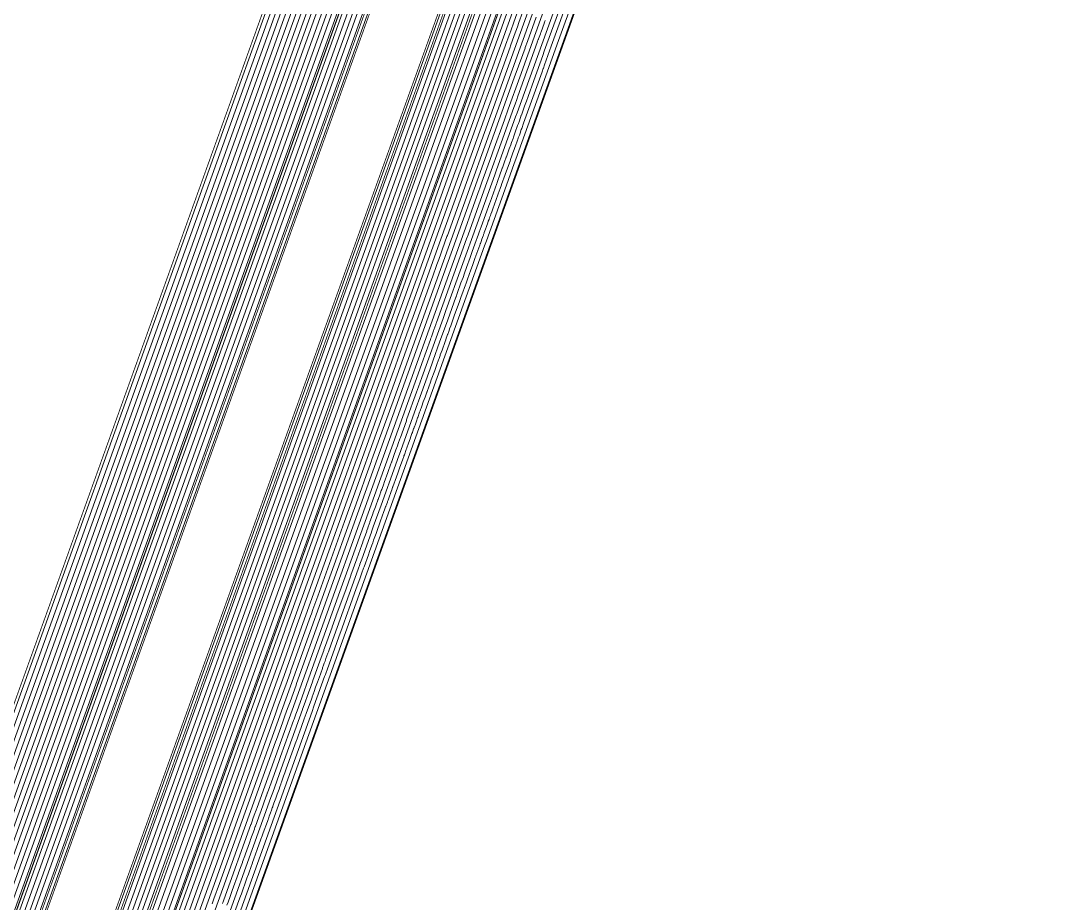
# Model space of a CAD drawing. Extents: x 358458 to 361663, y 818350 to 821723.
# Drawn here: x 360338.6 to 360465.8, y 820968 to 821077.7 of the extents above; entities that cross this region are included whole.
import ezdxf

# ---------------------------------------------------------------- set-up
doc = ezdxf.new("R2010")
doc.units = 0
doc.header["$MEASUREMENT"] = 0
doc.linetypes.add('solid', pattern=[0])
for name, color, linetype, lineweight in [('DAM 1', 7, 'solid', 9), ('DAM 2', 7, 'solid', 9), ('DESIGN_Contours', 7, 'solid', 18), ('FREEBOARD', 7, 'solid', 9), ('WATER LEVEL STRING', 7, 'solid', 9)]:
    doc.layers.add(name, color=color, linetype=linetype, lineweight=lineweight)

msp = doc.modelspace()

# ---------------------------------------------------------------- linework, layer by layer
at = {"layer": 'DAM 1', "color": 7, "linetype": 'solid', "lineweight": 9, "const_width": 0.1, "elevation": 198.7}
for points in [[(360368.61, 821539.87), (360465.78, 821285.96), (360156.62, 820426.67), (359983.96, 820537.36, -0.3492), (359973.77, 820567.23), (360321.06, 821539.34, -0.696308), (360368.61, 821539.87)], [(360326.71, 821537.32), (359979.42, 820565.21, 0.3492), (359987.2, 820542.41), (360130.33, 820450.65, 0.481673), (360158.98, 820460.39), (360454.49, 821281.76, 0.179606), (360454.35, 821295.68), (360361.89, 821537.3, 0.696589), (360326.71, 821537.32)]]:
    msp.add_lwpolyline(points, format="xyb", dxfattribs=at)
at = {"layer": 'DAM 2', "color": 7, "linetype": 'solid', "lineweight": 9, "const_width": 0.1}
for points, elevation in [([(360442.49, 821211.21), (360166.97, 820445.43, 0.35501), (360177.54, 820415.26), (360327.72, 820322.85, 0.476753), (360370.23, 820337.79), (360588.44, 820949, 0.181487), (360588.22, 820962.35), (360489.93, 821211.92, 0.69188), (360442.49, 821211.21)], 197.52), ([(360453.72, 821207.17), (360178.21, 820441.38, 0.35501), (360183.8, 820425.42), (360333.97, 820333.01, 0.476753), (360358.98, 820341.81), (360577.19, 820953.01, 0.181487), (360577.11, 820957.97), (360478.82, 821207.54, 0.69188), (360453.72, 821207.17)], 193.59)]:
    msp.add_lwpolyline(points, format="xyb", dxfattribs=dict(at, elevation=elevation))
at = {"layer": 'DESIGN_Contours', "color": 1, "linetype": 'solid', "lineweight": 9}
for points, elevation in [([(360465.38, 821285.96), (360273.12, 820751.57), (360157.19, 820429.34), (360151.28, 820437.19), (360151.28, 820437.19), (360153.34, 820437.5), (360155.22, 820438.38), (360156.78, 820439.76), (360158.06, 820458.09), (360159.16, 820459.85), (360159.35, 820460.31), (360270.17, 820768.33), (360454.84, 821281.64)], 198.8), ([(360158.45, 820493.27), (360443.55, 821285.7)], 194.8), ([(360199.25, 820603.11), (360444.68, 821285.29)], 195.2), ([(360219.64, 820658.04), (360445.24, 821285.09)], 195.4), ([(360240.04, 820712.96), (360445.81, 821284.89)], 195.6), ([(360260.44, 820767.88), (360446.37, 821284.68)], 195.8), ([(360153.12, 820462.5), (360342.03, 820987.57), (360448.63, 821283.87)], 196.6), ([(360153.69, 820462.3), (360362.43, 821042.49), (360449.2, 821283.67)], 196.8), ([(360154.82, 820461.89), (360403.22, 821152.34), (360450.32, 821283.26)], 197.2), ([(360301.23, 820877.73), (360447.5, 821284.28)], 196.2), ([(360321.63, 820932.65), (360448.07, 821284.07)], 196.4), ([(360155.38, 820461.69), (360423.62, 821207.26), (360450.89, 821283.06)], 197.4), ([(360155.94, 820461.48), (360444.02, 821262.18), (360451.45, 821282.85)], 197.6), ([(360158.2, 820460.67), (360372.45, 821056.16), (360453.71, 821282.04)], 198.4), ([(360193.45, 820563.95), (360452.02, 821282.65)], 197.8), ([(360465.65, 821283.18), (360460.35, 821268.54), (360223.24, 820609.51)], 198.4), ([(360312.78, 820892.09), (360453.15, 821282.24)], 198.2), ([(360158.77, 820460.47), (360432.11, 821220.24), (360454.28, 821281.84)], 198.6), ([(360464.3, 821281.21), (360174.79, 820476.53)], 198.6), ([(360465.56, 821281.15), (360456.4, 821255.87), (360271.69, 820742.48)], 198.2), ([(360465.38, 821277.11), (360448.51, 821230.53), (360368.6, 821008.43), (360164.3, 820440.58)], 197.8), ([(360465.29, 821275.08), (360444.56, 821217.86), (360417.05, 821141.4), (360166.05, 820443.76)], 197.6), ([(360442.77, 821211.11), (360194.81, 820521.9)], 197.4), ([(360443.36, 821210.89), (360253.4, 820682.91)], 197.2), ([(360444.55, 821210.47), (360370.6, 821004.91), (360169.04, 820444.68)], 196.8), ([(360435.81, 821182.51), (360185.44, 820486.61)], 196.4), ([(360444.15, 821180.92), (360181.63, 820451.24)], 193.6), ([(360429.19, 821165.92), (360169.63, 820444.47)], 196.6), ([(360422.71, 821144.32), (360207.02, 820544.82)], 196.2), ([(360411.72, 821106.68), (360394.03, 821057.53), (360391.67, 821050.97), (360391.62, 821050.83), (360391.07, 821049.29), (360390.85, 821048.67), (360390.6, 821047.99), (360390.37, 821047.36), (360389.81, 821045.8), (360389.74, 821045.6), (360378.89, 821015.44), (360375.56, 821006.17), (360374.96, 821004.52), (360374.78, 821004), (360374.67, 821003.7), (360373.97, 821001.77), (360372.24, 820996.96), (360372.21, 820996.87), (360371.75, 820995.58), (360370.66, 820992.57), (360370.3, 820991.56), (360293.34, 820777.65)], 195.4), ([(360405.85, 821088.6), (360385.08, 821030.87), (360382.3, 821023.16), (360382.24, 821022.99), (360381.6, 821021.18), (360381.33, 821020.45), (360381.04, 821019.65), (360380.78, 821018.92), (360380.12, 821017.08), (360380.03, 821016.85), (360367.29, 820981.43), (360363.37, 820970.53), (360362.67, 820968.59), (360362.46, 820967.99)], 195.2), ([(360402.09, 821083.48), (360399.92, 821077.44), (360399.54, 821076.37), (360399.42, 821076.03), (360399.34, 821075.84), (360398.89, 821074.58), (360397.77, 821071.45), (360397.75, 821071.4), (360397.45, 821070.56), (360396.74, 821068.6), (360396.5, 821067.94), (360250.18, 820661.24)], 195.8), ([(360407.41, 821080.57), (360405.47, 821075.17), (360403.89, 821070.78), (360400.16, 821060.43), (360399.97, 821059.89), (360399.01, 821057.23), (360396.52, 821050.29), (360396.29, 821049.68), (360198.73, 820500.54)], 193.8), ([(360406.04, 821080.31), (360404.03, 821074.74), (360403.71, 821073.83), (360403.53, 821073.33), (360402.4, 821070.2), (360401.69, 821068.23), (360401.48, 821067.64), (360401.26, 821067.04), (360400.86, 821065.92), (360400.85, 821065.89), (360400.61, 821065.21), (360400.49, 821064.89), (360400.39, 821064.62), (360400.1, 821063.81), (360400.1, 821063.79), (360399.88, 821063.19), (360399.82, 821063.02), (360399.63, 821062.5), (360399.53, 821062.22), (360399.35, 821061.73), (360399.31, 821061.61), (360399.09, 821060.99), (360399, 821060.75), (360398.98, 821060.68), (360398.77, 821060.1), (360398.59, 821059.61), (360398.51, 821059.37), (360398.48, 821059.31), (360398.15, 821058.39), (360398.05, 821058.12), (360398.03, 821058.06), (360397.85, 821057.55), (360397.84, 821057.51), (360397.81, 821057.43), (360396.98, 821055.12), (360396.93, 821055), (360395.87, 821052.03), (360395.63, 821051.38), (360395.55, 821051.15), (360395.09, 821049.87), (360394.76, 821048.96), (360394.5, 821048.23), (360394.05, 821046.99), (360393.8, 821046.3), (360393.61, 821045.75), (360393.36, 821045.08), (360392.89, 821043.76), (360392.74, 821043.35), (360392.73, 821043.31), (360391.72, 821040.51), (360390.71, 821037.71), (360389.91, 821035.48), (360389.73, 821034.98), (360388.09, 821030.41), (360387.96, 821030.07), (360385.72, 821023.82), (360385.52, 821023.26), (360385.47, 821023.14), (360385.23, 821022.47), (360383.43, 821017.48), (360382.47, 821014.8), (360382.25, 821014.19), (360382.24, 821014.15), (360381.03, 821010.79), (360380.8, 821010.16), (360380.78, 821010.11), (360380.57, 821009.52), (360377.23, 821000.24), (360376.89, 820999.29), (360376.82, 820999.09), (360376.58, 820998.43), (360376.47, 820998.11), (360376.37, 820997.85), (360376.28, 820997.61), (360376.17, 820997.3), (360376.14, 820997.19), (360375.94, 820996.64), (360375.89, 820996.51), (360375.52, 820995.49), (360375.3, 820994.88), (360375.12, 820994.37), (360374.88, 820993.7), (360374.86, 820993.65), (360374.77, 820993.41), (360374.13, 820991.63), (360373.89, 820990.96), (360373.26, 820989.19), (360373.23, 820989.1), (360373, 820988.47), (360372.92, 820988.25), (360372.89, 820988.17), (360371.66, 820984.76), (360371.48, 820984.25), (360371.33, 820983.84), (360371.24, 820983.58), (360371.15, 820983.34), (360371.07, 820983.11), (360371.03, 820982.99), (360370.98, 820982.86), (360370.86, 820982.53), (360370.76, 820982.24), (360370.53, 820981.62), (360370.35, 820981.1), (360370.13, 820980.5), (360370.13, 820980.5), (360370.08, 820980.37), (360369.99, 820980.12), (360369.99, 820980.1), (360369.97, 820980.05), (360369.91, 820979.9), (360369.81, 820979.62), (360369.69, 820979.28), (360369.55, 820978.88), (360369.43, 820978.55), (360369.4, 820978.47), (360369.31, 820978.21), (360369.31, 820978.21), (360368.79, 820976.79), (360368.62, 820976.29), (360368.59, 820976.22), (360368.51, 820976.01), (360368.06, 820974.74), (360367.64, 820973.59), (360367.64, 820973.57), (360367.48, 820973.12), (360367.46, 820973.07), (360367.04, 820971.9), (360366.96, 820971.69), (360366.77, 820971.17), (360366.72, 820971.03), (360366.08, 820969.23), (360365.97, 820968.94), (360365.66, 820968.07), (360364.72, 820965.46)], 194.2), ([(360405.54, 821080.68), (360400.32, 821066.18), (360400.15, 821065.71), (360398.82, 821062.01), (360397.73, 821059), (360397.55, 821058.49), (360395.36, 821052.41), (360391.49, 821041.64), (360391.27, 821041.02), (360391.14, 821040.67), (360388.51, 821033.35), (360388.08, 821032.17), (360387.84, 821031.51), (360386.65, 821028.19), (360386.61, 821028.06), (360386.59, 821027.97), (360385.84, 821025.9), (360385.78, 821025.72), (360385.56, 821025.13), (360385.47, 821024.86), (360385.28, 821024.34), (360385.03, 821023.65), (360384.76, 821022.89), (360384.75, 821022.86), (360384.74, 821022.84), (360384.62, 821022.49), (360384.32, 821021.66), (360384.27, 821021.54), (360383.82, 821020.29), (360383.77, 821020.13), (360383.76, 821020.12), (360383.52, 821019.44), (360383.49, 821019.39), (360383.47, 821019.35)], 194.4), ([(360401, 821078.66), (360400.54, 821077.39), (360400.36, 821076.88), (360400.16, 821076.32), (360399.97, 821075.8), (360399.51, 821074.51), (360399.45, 821074.35), (360390.49, 821049.46), (360387.74, 821041.81), (360387.25, 821040.44), (360387.1, 821040.02), (360387.01, 821039.77), (360386.43, 821038.18), (360385.01, 821034.21), (360384.98, 821034.13), (360384.6, 821033.07), (360383.7, 821030.58), (360383.4, 821029.75), (360271.76, 820719.44)], 195.6), ([(360403.66, 821078.96), (360400.66, 821070.62), (360399.23, 821066.64), (360398.75, 821065.33), (360397.32, 821061.34), (360397.19, 821060.98), (360395.96, 821057.57), (360395.66, 821056.73), (360395.63, 821056.64), (360395.3, 821055.73), (360394.72, 821054.11), (360394.12, 821052.44), (360368.04, 820979.96), (360367.92, 820979.63), (360367.84, 820979.41), (360367.81, 820979.32), (360367.52, 820978.52), (360367.47, 820978.41), (360367.45, 820978.38), (360367.28, 820977.89), (360367.28, 820977.89), (360367.25, 820977.82), (360363.89, 820968.47), (360363.89, 820968.47), (360363.8, 820968.23)], 194.8), ([(360403.81, 821077.66), (360403.69, 821077.31), (360403.68, 821077.3), (360403.31, 821076.27), (360403.28, 821076.18), (360403.28, 821076.18), (360403.28, 821076.18), (360403.22, 821076.02), (360403.22, 821076.01), (360403, 821075.4), (360403, 821075.4), (360403, 821075.4), (360402.97, 821075.32), (360402.97, 821075.32), (360402.95, 821075.28), (360402.84, 821074.97), (360402.82, 821074.92), (360400.43, 821068.26), (360400.28, 821067.84), (360400.07, 821067.26), (360399.92, 821066.84), (360398.76, 821063.61), (360398.67, 821063.37), (360398.6, 821063.18), (360398.51, 821062.94), (360396.58, 821057.55), (360396.41, 821057.09), (360394.24, 821051.05), (360394.06, 821050.57), (360390.32, 821040.16), (360390.28, 821040.06), (360390.24, 821039.93), (360390.24, 821039.93), (360390.24, 821039.93), (360390.12, 821039.6), (360390.12, 821039.6), (360390.11, 821039.58), (360390, 821039.26), (360389.99, 821039.24), (360389.96, 821039.15), (360389.96, 821039.15), (360389.95, 821039.14), (360389.69, 821038.4), (360389.63, 821038.21), (360389.58, 821038.07), (360388.5, 821035.06), (360388.25, 821034.36), (360385.56, 821026.89), (360381.82, 821016.48), (360379.3, 821009.49), (360378.32, 821006.78), (360374.67, 820996.61), (360373.37, 820993), (360372.99, 820991.94), (360372.84, 820991.54), (360372.62, 820990.93), (360372.55, 820990.73), (360370.95, 820986.27), (360370.73, 820985.66), (360369.61, 820982.54), (360369.59, 820982.49), (360369.57, 820982.44), (360369.37, 820981.88), (360369.35, 820981.84), (360369.31, 820981.76)], 194.6), ([(360383.31, 821018.91), (360383.06, 821018.2), (360383.03, 821018.13), (360383.03, 821018.13), (360383.03, 821018.12), (360382.98, 821017.98), (360382.87, 821017.67), (360382.86, 821017.66), (360382.86, 821017.66)], 194.4), ([(360383.47, 821019.35), (360383.46, 821019.32), (360383.45, 821019.31), (360383.35, 821019.01), (360383.32, 821018.92), (360383.31, 821018.91), (360383.31, 821018.91)], 194.4), ([(360382.86, 821017.66), (360382.73, 821017.29), (360382.47, 821016.56), (360382.47, 821016.56), (360382.46, 821016.55)], 194.4), ([(360382.46, 821016.55), (360382.37, 821016.28), (360382.05, 821015.4), (360382.05, 821015.39)], 194.4), ([(360382.01, 821015.25), (360382.01, 821015.25), (360381.8, 821014.65), (360381.79, 821014.64), (360381.68, 821014.34), (360381.68, 821014.34), (360381.65, 821014.25), (360381.62, 821014.15), (360381.22, 821013.06), (360381.12, 821012.77), (360381.04, 821012.54), (360380.83, 821011.96), (360380.42, 821010.84), (360379.69, 821008.8), (360379.66, 821008.71), (360379.63, 821008.63), (360379.08, 821007.1), (360377.95, 821003.98), (360377.87, 821003.79), (360377.85, 821003.74), (360377.37, 821002.39), (360377.35, 821002.33), (360377.34, 821002.32), (360377.34, 821002.32), (360377.34, 821002.32), (360376.52, 821000.05), (360376.34, 820999.53), (360376.34, 820999.52), (360376.31, 820999.45), (360376.31, 820999.45), (360376.31, 820999.45), (360375.99, 820998.56), (360375.99, 820998.56), (360374.97, 820995.73), (360374.95, 820995.66), (360374.95, 820995.66), (360374.7, 820994.96), (360374.69, 820994.96), (360374.69, 820994.96), (360374.41, 820994.17), (360374.41, 820994.17), (360373.88, 820992.7), (360373.69, 820992.16), (360373.67, 820992.1), (360372.35, 820988.43), (360371.02, 820984.76), (360369.97, 820981.82), (360369.74, 820981.18), (360367.58, 820975.17), (360367.41, 820974.72), (360364.47, 820966.53)], 194.4), ([(360382.03, 821015.34), (360382.01, 821015.26), (360382.01, 821015.25)], 194.4), ([(360382.04, 821015.35), (360382.04, 821015.35), (360382.03, 821015.34)], 194.4), ([(360382.05, 821015.39), (360382.04, 821015.38), (360382.04, 821015.35)], 194.4), ([(360369.31, 820981.75), (360369.29, 820981.71), (360369.29, 820981.7), (360369.18, 820981.4), (360369.17, 820981.37), (360369.17, 820981.36), (360369.17, 820981.36), (360368.48, 820979.45), (360368.4, 820979.25), (360368.4, 820979.24), (360368.4, 820979.24), (360367.83, 820977.65), (360367.82, 820977.64), (360367.82, 820977.63), (360367.82, 820977.63), (360367.81, 820977.59), (360367.76, 820977.46), (360367.76, 820977.46), (360367.7, 820977.29), (360367.7, 820977.28), (360367.69, 820977.27), (360367.69, 820977.27), (360367.22, 820975.96), (360367.16, 820975.8), (360367.16, 820975.79), (360367.08, 820975.57), (360367.08, 820975.57), (360367.08, 820975.56), (360366.59, 820974.21), (360366.49, 820973.93), (360366.49, 820973.93), (360366.49, 820973.93), (360366.23, 820973.21), (360366.2, 820973.13), (360366.2, 820973.13), (360366.2, 820973.12), (360366.13, 820972.93), (360366.05, 820972.72), (360366.05, 820972.71), (360365.73, 820971.82), (360365.73, 820971.81), (360365.73, 820971.81), (360364.94, 820969.63), (360364.94, 820969.63), (360364.86, 820969.41), (360364.64, 820968.79), (360364.64, 820968.79), (360364.64, 820968.78), (360364.47, 820968.32), (360364.47, 820968.32), (360364.42, 820968.18), (360364.29, 820967.82)], 194.6), ([(360363.77, 820968.14), (360363.77, 820968.14), (360363.73, 820968.03)], 194.8), ([(360363.8, 820968.23), (360363.8, 820968.23), (360363.77, 820968.14)], 194.8)]:
    msp.add_lwpolyline(points, dxfattribs=dict(at, elevation=elevation))
at = {"layer": 'DESIGN_Contours', "color": 5, "linetype": 'solid', "lineweight": 20}
for points, elevation in [([(360178.85, 820548.19), (360444.11, 821285.49)], 195), ([(360280.84, 820822.8), (360446.94, 821284.48)], 196), ([(360154.25, 820462.09), (360382.82, 821097.41), (360449.76, 821283.46)], 197), ([(360253.11, 820728.02), (360452.58, 821282.45)], 198), ([(360465.47, 821279.13), (360452.45, 821243.2), (360320.15, 820875.45)], 198), ([(360443.96, 821210.68), (360312, 820843.91)], 197), ([(360409.61, 821106.13), (360228.6, 820603.03)], 196), ([(360406.63, 821080.18), (360405.4, 821076.76), (360404.74, 821074.91), (360404.58, 821074.49), (360404.58, 821074.47), (360403.74, 821072.16), (360403.59, 821071.73), (360403.58, 821071.69), (360403.43, 821071.28), (360401.13, 821064.9), (360400.9, 821064.25), (360400.85, 821064.11), (360400.69, 821063.66), (360400.61, 821063.44), (360400.54, 821063.26), (360400.48, 821063.09), (360400.41, 821062.88), (360400.38, 821062.81), (360400.24, 821062.43), (360400.21, 821062.34), (360399.96, 821061.64), (360399.81, 821061.22), (360399.68, 821060.87), (360399.52, 821060.41), (360399.5, 821060.37), (360399.45, 821060.21), (360399, 821058.98), (360398.84, 821058.52), (360398.4, 821057.31), (360398.38, 821057.25), (360398.22, 821056.81), (360398.17, 821056.66), (360398.15, 821056.6), (360397.31, 821054.26), (360397.18, 821053.91), (360397.08, 821053.63), (360397.02, 821053.45), (360396.96, 821053.29), (360396.9, 821053.13), (360396.87, 821053.05), (360396.84, 821052.95), (360396.75, 821052.73), (360396.68, 821052.53), (360396.53, 821052.1), (360396.4, 821051.75), (360396.25, 821051.34), (360396.25, 821051.33), (360396.22, 821051.25), (360396.16, 821051.07), (360396.15, 821051.06), (360396.14, 821051.02), (360396.1, 821050.92), (360396.04, 821050.73), (360395.95, 821050.5), (360395.85, 821050.22), (360395.77, 821049.99), (360395.75, 821049.94), (360395.69, 821049.76), (360395.69, 821049.76), (360395.33, 821048.78), (360395.21, 821048.44), (360395.19, 821048.39), (360395.14, 821048.25), (360394.83, 821047.37), (360394.54, 821046.58), (360394.54, 821046.57), (360394.43, 821046.26), (360394.42, 821046.23), (360394.13, 821045.42), (360394.07, 821045.28), (360393.95, 821044.92), (360393.91, 821044.82), (360393.46, 821043.58), (360393.39, 821043.39), (360393.18, 821042.79), (360392.53, 821040.99), (360392.09, 821039.76), (360391.95, 821039.37), (360391.87, 821039.16), (360391.83, 821039.03), (360391.71, 821038.7), (360391.69, 821038.66), (360391.61, 821038.43), (360391.53, 821038.21), (360391.47, 821038.03), (360391.39, 821037.81), (360391, 821036.74), (360390.78, 821036.13), (360390.76, 821036.06), (360390.63, 821035.71), (360390.57, 821035.53), (360390.57, 821035.53), (360390.35, 821034.94), (360390.31, 821034.82), (360390.18, 821034.46), (360390.14, 821034.33), (360390.09, 821034.19), (360390.01, 821033.98), (360389.75, 821033.26), (360389.74, 821033.24), (360389.67, 821033.04), (360389.57, 821032.75), (360389.15, 821031.6), (360389.14, 821031.57), (360389.12, 821031.5), (360388.9, 821030.9), (360388.68, 821030.3), (360388.49, 821029.76), (360388.41, 821029.54), (360388.34, 821029.35), (360388.34, 821029.33), (360388.29, 821029.19), (360388.22, 821029.01), (360388, 821028.38), (360387.98, 821028.35), (360387.97, 821028.31), (360387.83, 821027.92), (360387.79, 821027.8), (360387.69, 821027.52), (360387.58, 821027.23), (360387.58, 821027.23), (360387.55, 821027.15), (360387.51, 821027.02), (360387.48, 821026.95), (360387.39, 821026.69), (360387.33, 821026.53), (360387.32, 821026.5), (360387.27, 821026.37), (360387.13, 821025.99), (360387.03, 821025.71), (360386.84, 821025.17), (360386.63, 821024.6), (360386.62, 821024.55), (360386.56, 821024.41), (360386.33, 821023.74), (360386.27, 821023.59), (360386.24, 821023.5), (360386.21, 821023.42), (360385.77, 821022.21), (360385.51, 821021.46), (360385.33, 821020.99), (360384.89, 821019.77), (360384.87, 821019.7), (360384.8, 821019.5), (360384.64, 821019.06), (360384.43, 821018.47), (360384.35, 821018.24), (360384.3, 821018.11), (360384.27, 821018.02), (360384.23, 821017.92), (360384.21, 821017.85), (360384.07, 821017.46), (360384.03, 821017.36), (360384.02, 821017.33), (360383.99, 821017.26), (360383.95, 821017.14), (360383.69, 821016.43), (360383.67, 821016.37), (360383.54, 821016), (360383.42, 821015.67), (360382.81, 821013.96), (360382.58, 821013.34), (360382.51, 821013.14), (360382.39, 821012.79), (360382.29, 821012.52), (360382.01, 821011.75), (360381.86, 821011.32), (360381.32, 821009.82), (360381.26, 821009.67), (360381.06, 821009.09), (360380.91, 821008.69), (360380.82, 821008.45), (360380.42, 821007.33), (360380.35, 821007.14), (360379.43, 821004.59), (360379.31, 821004.23), (360378.6, 821002.27), (360378.19, 821001.12), (360376.72, 820997.04), (360376.6, 820996.7), (360376.51, 820996.46), (360376.42, 820996.21), (360375.09, 820992.52), (360374.86, 820991.88), (360368.81, 820975.07), (360365.25, 820965.18)], 194), ([(360402.7, 821078.08), (360401.62, 821075.06), (360401.35, 821074.32), (360401.32, 821074.24), (360401.03, 821073.43), (360400.52, 821072), (360399.98, 821070.52), (360376.12, 821004.2), (360372.94, 820995.34), (360372.87, 820995.15), (360372.12, 820993.08), (360371.82, 820992.24), (360371.49, 820991.32), (360371.18, 820990.47), (360370.43, 820988.37), (360370.33, 820988.1), (360355.69, 820947.41)], 195)]:
    msp.add_lwpolyline(points, dxfattribs=dict(at, elevation=elevation))
at = {"layer": 'FREEBOARD', "color": 7, "linetype": 'solid', "lineweight": 9, "const_width": 0.1}
for points, elevation in [([(360454.35, 821295.68), (360361.89, 821537.3), (360368.61, 821539.87), (360465.78, 821285.96), (360156.62, 820426.67), (360158.98, 820460.39), (360454.49, 821281.76, 0.179606), (360454.35, 821295.68)], 198.7), ([(360454.91, 821295.9), (360362.66, 821536.95), (360368.27, 821539.09), (360465.14, 821285.96), (360157.52, 820430.94), (360159.57, 820460.27), (360455.05, 821281.56, 0.179606), (360454.91, 821295.9)], 198.9)]:
    msp.add_lwpolyline(points, format="xyb", dxfattribs=dict(at, elevation=elevation))
at = {"layer": 'WATER LEVEL STRING', "color": 7, "linetype": 'solid', "lineweight": 9, "const_width": 0.1}
for points, elevation in [([(360329.53, 821536.29), (359982.24, 820564.2, 0.3492), (359988.81, 820544.94), (360131.95, 820453.18, 0.481673), (360156.16, 820461.41), (360451.67, 821282.78, 0.179606), (360451.55, 821294.61), (360359.08, 821536.24, 0.696615), (360329.53, 821536.29)], 197.7), ([(360337.93, 821533.22), (359990.66, 820561.2, 0.3492), (359993.64, 820552.46), (360136.77, 820460.7, 0.481673), (360147.74, 820464.43), (360443.25, 821285.8, 0.179606), (360443.2, 821291.41), (360350.7, 821533.11, 0.696775), (360337.93, 821533.22)], 194.72), ([(360595.11, 820964.52), (360468.96, 821284.79), (360157.93, 820420.28), (360324.57, 820317.74, 0.476753), (360375.88, 820335.78), (360595.33, 820950.46, 0.181487), (360595.11, 820964.52)], 197.57), ([(360445.31, 821210.19), (360169.8, 820444.41, 0.35501), (360179.11, 820417.81), (360329.29, 820325.4, 0.476753), (360367.4, 820338.8), (360585.61, 820950.01, 0.181487), (360585.43, 820961.25), (360487.13, 821210.82, 0.69188), (360445.31, 821210.19)], 196.57)]:
    msp.add_lwpolyline(points, format="xyb", dxfattribs=dict(at, elevation=elevation))
at = {"layer": 'WATER LEVEL STRING', "color": 7, "linetype": 'solid', "lineweight": 9}
for points in [[(360329.53, 821536.29), (359982.24, 820564.2, 0.3492), (359988.81, 820544.94), (360131.95, 820453.18, 0.481673), (360156.16, 820461.41), (360451.67, 821282.78, 0.179606), (360451.55, 821294.61), (360359.08, 821536.24, 0.696615), (360329.53, 821536.29)], [(360445.31, 821210.19), (360169.8, 820444.41, 0.35501), (360179.11, 820417.81), (360329.29, 820325.4, 0.476753), (360367.4, 820338.8), (360585.61, 820950.01, 0.181487), (360585.43, 820961.25), (360487.13, 821210.82, 0.69188), (360445.31, 821210.19)]]:
    msp.add_lwpolyline(points, format="xyb", close=True, dxfattribs=at)

doc.saveas('drawing.dxf')
